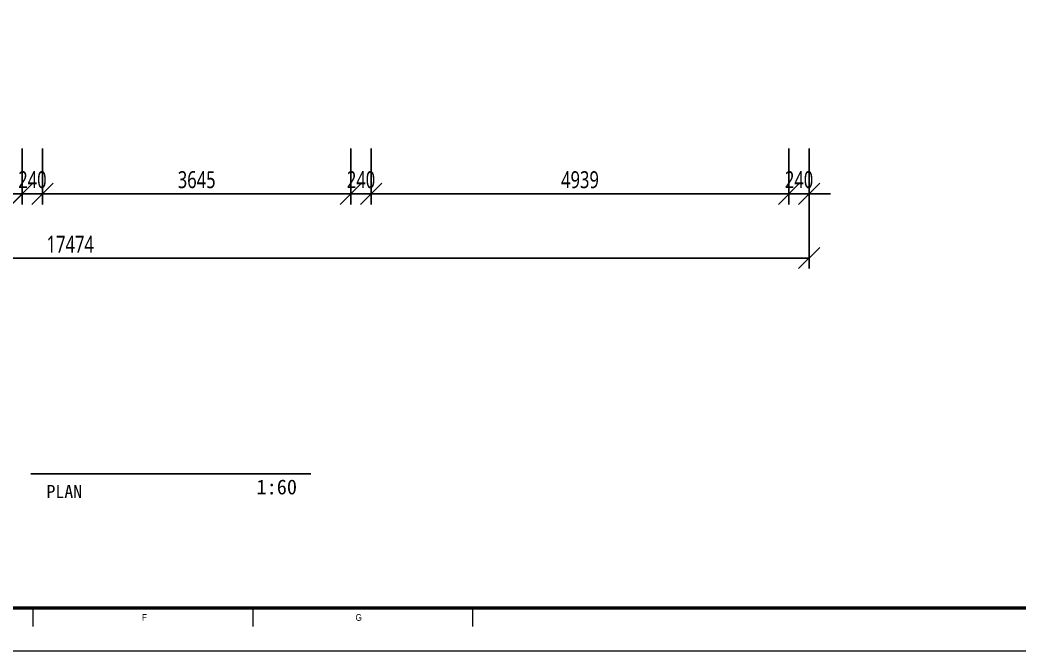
# Model space of a CAD drawing. Header units: millimetres. Extents: x 404985 to 540841, y 1898 to 26709.
# Drawn here: x 520676 to 532488, y 2380 to 9847 of the extents above; entities that cross this region are included whole.
import ezdxf
from ezdxf.enums import TextEntityAlignment as Align

# ---------------------------------------------------------------- set-up
doc = ezdxf.new("R2010")
doc.units = ezdxf.units.MM
doc.layers.add('TK', color=51, linetype='Continuous', lineweight=18)
doc.layers.add('原始结构', color=7, linetype='Continuous', lineweight=50)
doc.layers.add('标注标高', color=115, linetype='Continuous')
doc.layers.add('标注说明', color=50, linetype='Continuous')
doc.styles.add('GridRef', font='au101s01.shx', dxfattribs={"width": 0.9, "height": 2.5})
doc.styles.add('TT', font='', dxfattribs={"width": 0.8})
doc.styles.add('仿宋体', font='msyh.ttf', dxfattribs={"width": 0.75})
doc.styles.get('TT').set_extended_font_data('SimSun')
doc.dimstyles.new('大标注', dxfattribs={"dimscale": 100, "dimtxt": 2, "dimasz": 2.5, "dimexe": 1.25, "dimexo": 0.625, "dimtad": 1, "dimdec": 0, "dimtxsty": '仿宋体', "dimblk": 'OBLIQUE', "dimcen": 2.5, "dimclrd": 256, "dimclre": 256, "dimclrt": 256, "dimadec": 0, "dimazin": 0, "dimtfac": 1, "dimtdec": 0, "dimtix": 1, "dimtmove": 0, "dimatfit": 3, "dimldrblk": 'DOT', "dimfxl": 1, "dimarcsym": 0})

# ---------------------------------------------------------------- blocks, each defined once
blk = doc.blocks.new('regggg')
at = {"layer": 'TK', "color": 45}
for p, q in [((199526.5, -12631.2), (199526.5, -12464.7)), ((201519.8, -12631.2), (201519.8, -12464.7)), ((203513, -12631.2), (203513, -12464.7))]:
    blk.add_line(p, q, dxfattribs=at)
at = {"layer": 'TK', "color": 45, "ltscale": 3}
blk.add_line((214873.7, -12852.8), (188267, -12852.8), dxfattribs=at)
at = {"layer": 'TK', "color": 45, "const_width": 21.8}
blk.add_lwpolyline([(211485.9, 5004.6), (189560.3, 5004.6), (189560.3, -12464.7), (211485.9, -12464.7)], dxfattribs=at)
at = {"layer": 'TK', "color": 45, "style": 'GridRef', "width": 0.9}
for s, p in [('F', (200534, -12548)), ('G', (202477.4, -12548))]:
    blk.add_text(s, height=61, dxfattribs=at).set_placement(p, align=Align.MIDDLE_CENTER)
blk = doc.blocks.new('_Oblique')
at = {"color": 0, "linetype": 'ByBlock', "lineweight": -2}
blk.add_line((-0.5, -0.5), (0.5, 0.5), dxfattribs=at)
blk = doc.blocks.new('*D193')
at = {"layer": 'Defpoints', "color": 0, "transparency": 16777216}
for p in [(524588, 8390), (524828, 8390), (524588, 7790)]:
    blk.add_point(p, dxfattribs=at)
at = {"layer": '标注标高', "lineweight": -2, "transparency": 16777216}
for p, q in [((524588, 8327), (524588, 7665)), ((524828, 8327), (524828, 7665)), ((524588, 7790), (524338, 7790)), ((524828, 7790), (524588, 7790)), ((524828, 7790), (525078, 7790))]:
    blk.add_line(p, q, dxfattribs=at)
at = {"layer": '标注标高', "lineweight": -2, "transparency": 16777216, "xscale": 250, "yscale": 250, "zscale": 250}
blk.add_blockref('_Oblique', (524588, 7790), dxfattribs=at)
at = {"layer": '标注标高', "lineweight": -2, "transparency": 16777216, "xscale": 250, "yscale": 250, "zscale": 250, "rotation": 180}
blk.add_blockref('_Oblique', (524828, 7790), dxfattribs=at)
at = {"layer": '标注标高', "transparency": 16777216, "insert": (524708, 7956), "char_height": 200, "attachment_point": 5, "style": '仿宋体'}
blk.add_mtext('240', dxfattribs=at)
blk = doc.blocks.new('_Dot')
at = {"color": 0, "linetype": 'ByBlock', "lineweight": -2}
blk.add_line((-0.5, 0), (-1, 0), dxfattribs=at)
at = {"color": 0, "linetype": 'ByBlock', "const_width": 0.5}
blk.add_lwpolyline([(-0.25, 0, 1), (0.25, 0, 1)], format="xyb", close=True, dxfattribs=at)
blk = doc.blocks.new('*D194')
at = {"layer": 'Defpoints', "color": 0, "transparency": 16777216}
for p in [(520703, 8390), (520943, 8390), (520703, 7790)]:
    blk.add_point(p, dxfattribs=at)
at = {"layer": '标注标高', "lineweight": -2, "transparency": 16777216}
for p, q in [((520703, 8327), (520703, 7665)), ((520943, 8327), (520943, 7665)), ((520703, 7790), (520453, 7790)), ((520943, 7790), (520703, 7790)), ((520943, 7790), (521193, 7790))]:
    blk.add_line(p, q, dxfattribs=at)
at = {"layer": '标注标高', "lineweight": -2, "transparency": 16777216, "xscale": 250, "yscale": 250, "zscale": 250}
blk.add_blockref('_Oblique', (520703, 7790), dxfattribs=at)
at = {"layer": '标注标高', "lineweight": -2, "transparency": 16777216, "xscale": 250, "yscale": 250, "zscale": 250, "rotation": 180}
blk.add_blockref('_Oblique', (520943, 7790), dxfattribs=at)
at = {"layer": '标注标高', "transparency": 16777216, "insert": (520823, 7956), "char_height": 200, "attachment_point": 5, "style": '仿宋体'}
blk.add_mtext('240', dxfattribs=at)
blk = doc.blocks.new('*D195')
at = {"layer": 'Defpoints', "color": 0, "transparency": 16777216}
for p in [(517198, 8390), (520702, 8390), (517198, 7790)]:
    blk.add_point(p, dxfattribs=at)
at = {"layer": '标注标高', "lineweight": -2, "transparency": 16777216}
for p, q in [((517198, 8327), (517198, 7665)), ((520702, 8327), (520702, 7665)), ((520702, 7790), (517198, 7790))]:
    blk.add_line(p, q, dxfattribs=at)
at = {"layer": '标注标高', "lineweight": -2, "transparency": 16777216, "xscale": 250, "yscale": 250, "zscale": 250, "rotation": 180}
blk.add_blockref('_Oblique', (517198, 7790), dxfattribs=at)
at = {"layer": '标注标高', "lineweight": -2, "transparency": 16777216, "xscale": 250, "yscale": 250, "zscale": 250}
blk.add_blockref('_Oblique', (520702, 7790), dxfattribs=at)
at = {"layer": '标注标高', "transparency": 16777216, "insert": (518950, 7956), "char_height": 200, "attachment_point": 5, "style": '仿宋体'}
blk.add_mtext('3504', dxfattribs=at)
blk = doc.blocks.new('*D196')
at = {"layer": 'Defpoints', "color": 0, "transparency": 16777216}
for p in [(520943, 8390), (524588, 8390), (520943, 7790)]:
    blk.add_point(p, dxfattribs=at)
at = {"layer": '标注标高', "lineweight": -2, "transparency": 16777216}
for p, q in [((520943, 8327), (520943, 7665)), ((524588, 8327), (524588, 7665)), ((524588, 7790), (520943, 7790))]:
    blk.add_line(p, q, dxfattribs=at)
at = {"layer": '标注标高', "lineweight": -2, "transparency": 16777216, "xscale": 250, "yscale": 250, "zscale": 250, "rotation": 180}
blk.add_blockref('_Oblique', (520943, 7790), dxfattribs=at)
at = {"layer": '标注标高', "lineweight": -2, "transparency": 16777216, "xscale": 250, "yscale": 250, "zscale": 250}
blk.add_blockref('_Oblique', (524588, 7790), dxfattribs=at)
at = {"layer": '标注标高', "transparency": 16777216, "insert": (522765, 7956), "char_height": 200, "attachment_point": 5, "style": '仿宋体'}
blk.add_mtext('3645', dxfattribs=at)
blk = doc.blocks.new('*D197')
at = {"layer": 'Defpoints', "color": 0, "transparency": 16777216}
for p in [(512533, 7790), (530007, 7790), (512533, 7030)]:
    blk.add_point(p, dxfattribs=at)
at = {"layer": '标注标高', "lineweight": -2, "transparency": 16777216}
for p, q in [((512533, 7727), (512533, 6905)), ((530007, 7727), (530007, 6905)), ((530007, 7030), (512533, 7030))]:
    blk.add_line(p, q, dxfattribs=at)
at = {"layer": '标注标高', "lineweight": -2, "transparency": 16777216, "xscale": 250, "yscale": 250, "zscale": 250, "rotation": 180}
blk.add_blockref('_Oblique', (512533, 7030), dxfattribs=at)
at = {"layer": '标注标高', "lineweight": -2, "transparency": 16777216, "xscale": 250, "yscale": 250, "zscale": 250}
blk.add_blockref('_Oblique', (530007, 7030), dxfattribs=at)
at = {"layer": '标注标高', "transparency": 16777216, "insert": (521270, 7195), "char_height": 200, "attachment_point": 5, "style": '仿宋体'}
blk.add_mtext('17474', dxfattribs=at)
blk = doc.blocks.new('*D207')
at = {"layer": 'Defpoints', "color": 0, "transparency": 16777216}
for p in [(529767, 8390), (530007, 8390), (529767, 7790)]:
    blk.add_point(p, dxfattribs=at)
at = {"layer": '标注标高', "lineweight": -2, "transparency": 16777216}
for p, q in [((529767, 8327), (529767, 7665)), ((530007, 8327), (530007, 7665)), ((529767, 7790), (529517, 7790)), ((530007, 7790), (529767, 7790)), ((530007, 7790), (530257, 7790))]:
    blk.add_line(p, q, dxfattribs=at)
at = {"layer": '标注标高', "lineweight": -2, "transparency": 16777216, "xscale": 250, "yscale": 250, "zscale": 250}
blk.add_blockref('_Oblique', (529767, 7790), dxfattribs=at)
at = {"layer": '标注标高', "lineweight": -2, "transparency": 16777216, "xscale": 250, "yscale": 250, "zscale": 250, "rotation": 180}
blk.add_blockref('_Oblique', (530007, 7790), dxfattribs=at)
at = {"layer": '标注标高', "transparency": 16777216, "insert": (529887, 7956), "char_height": 200, "attachment_point": 5, "style": '仿宋体'}
blk.add_mtext('240', dxfattribs=at)
blk = doc.blocks.new('*D211')
at = {"layer": 'Defpoints', "color": 0, "transparency": 16777216}
for p in [(524828, 8390), (529767, 8390), (524828, 7790)]:
    blk.add_point(p, dxfattribs=at)
at = {"layer": '标注标高', "lineweight": -2, "transparency": 16777216}
for p, q in [((524828, 8327), (524828, 7665)), ((529767, 8327), (529767, 7665)), ((529767, 7790), (524828, 7790))]:
    blk.add_line(p, q, dxfattribs=at)
at = {"layer": '标注标高', "lineweight": -2, "transparency": 16777216, "xscale": 250, "yscale": 250, "zscale": 250, "rotation": 180}
blk.add_blockref('_Oblique', (524828, 7790), dxfattribs=at)
at = {"layer": '标注标高', "lineweight": -2, "transparency": 16777216, "xscale": 250, "yscale": 250, "zscale": 250}
blk.add_blockref('_Oblique', (529767, 7790), dxfattribs=at)
at = {"layer": '标注标高', "transparency": 16777216, "insert": (527297, 7956), "char_height": 200, "attachment_point": 5, "style": '仿宋体'}
blk.add_mtext('4939', dxfattribs=at)

msp = doc.modelspace()

# ---------------------------------------------------------------- linework, layer by layer
at = {"layer": '原始结构'}
msp.add_lwpolyline([(507840.8, 25660.3), (536909.3, 25660.3), (536909.3, 2885.9), (507840.8, 2885.9)], close=True, dxfattribs=at)
at = {"layer": '标注说明', "color": 1}
msp.add_line((520802.5, 4475.2), (524116, 4475.2), dxfattribs=at)

# ---------------------------------------------------------------- block references
at = {"xscale": 1.303680000000168, "yscale": 1.303680000000168, "zscale": 1.303680000000168}
msp.add_blockref('regggg', (260714.7, 19135.9), dxfattribs=at)

# ---------------------------------------------------------------- texts
at = {"layer": '标注说明', "color": 2, "style": 'TT'}
msp.add_text('PLAN', height=154.85, dxfattribs=at).set_placement((520989.5, 4190))
msp.add_attdef('1:60', text='1:1', height=175.97, dxfattribs=at).set_placement((523951.2, 4233.7), align=Align.RIGHT)

# ---------------------------------------------------------------- dimensions: what is measured, and where the dimension line sits
at = {"layer": '标注标高'}
for base, p1, p2, picture, middle in [((517197.9, 7790), (520701.9, 8390), (517197.9, 8390), '*D195', (518949.9, 7955.9)), ((520702.9, 7790), (520942.9, 8390), (520702.9, 8390), '*D194', (520822.9, 7955.9)), ((520942.9, 7790), (524587.9, 8390), (520942.9, 8390), '*D196', (522765.4, 7955.9)), ((524587.9, 7790), (524827.9, 8390), (524587.9, 8390), '*D193', (524707.9, 7955.9)), ((524827.9, 7790), (529766.9, 8390), (524827.9, 8390), '*D211', (527297.4, 7955.9)), ((529766.9, 7790), (530006.9, 8390), (529766.9, 8390), '*D207', (529886.9, 7955.9)), ((512532.9, 7030), (530006.9, 7790), (512532.9, 7790), '*D197', (521269.9, 7194.6))]:
    dim = msp.add_linear_dim(base=base, p1=p1, p2=p2, angle=180, dimstyle='大标注', dxfattribs=at)
    dim.commit()
    dim.dimension.update_dxf_attribs({"geometry": picture, "text_midpoint": middle})

doc.saveas('drawing.dxf')
